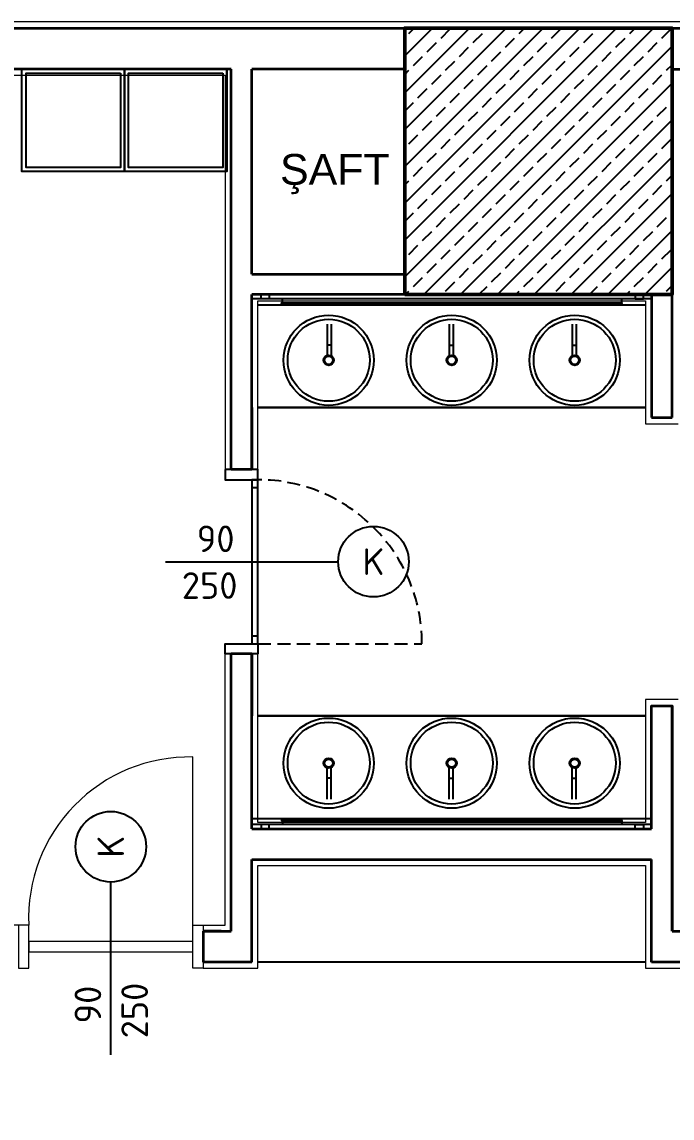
# Model space of a CAD drawing. Header units: millimetres. Extents: x 1443065 to 1517367, y 3763150 to 3779068.
# Drawn here: x 1502556 to 1502873, y 3768915 to 3769450 of the extents above; entities that cross this region are included whole.
import ezdxf
from ezdxf.enums import TextEntityAlignment as Align

# ---------------------------------------------------------------- set-up
doc = ezdxf.new("R2010")
doc.units = ezdxf.units.MM
doc.linetypes.add('HIDDEN', pattern=[9.525, 6.35, -3.175])
for name, color, linetype in [('1 ahsap dograma', 42, 'Continuous'), ('1 tefriş 2', 8, 'Continuous'), ('m-DOG_', 4, 'Continuous'), ('m-TAR_duvar', 8, 'Continuous'), ('m-TFR_vitrifiye', 1, 'Continuous'), ('m-YAZ_poz', 7, 'Continuous')]:
    doc.layers.add(name, color=color, linetype=linetype)
for name, color, linetype, lineweight in [('DUVAR', 2, 'Continuous', 35), ('MAHAL', 52, 'Continuous', 13), ('MERDIVEN', 4, 'Continuous', 20), ('SIVA', 3, 'Continuous', 9), ('TASIYICI', 170, 'Continuous', 50), ('TEFRIS', 165, 'Continuous', 15)]:
    doc.layers.add(name, color=color, linetype=linetype, lineweight=lineweight)
doc.styles.add('mono', font='isocpeur.ttf')
doc.styles.get("Standard").update_dxf_attribs({"font": 'arial.ttf'})

# ---------------------------------------------------------------- blocks, each defined once
blk = doc.blocks.new('90lık Kqpı')
at = {"layer": 'm-DOG_', "linetype": 'HIDDEN'}
blk.add_line((-8, -5), (-88, -5), dxfattribs=at)
at = {"layer": 'm-DOG_'}
for p, q in [((-5, -8.77), (-8, -8.77)), ((-5, -81.23), (-8, -81.23))]:
    blk.add_line(p, q, dxfattribs=at)
for points in [[(8, 0), (8, -5), (-8, -5), (-8, 0)], [(-8, -5), (-8, -85), (-5, -85), (-5, -5)], [(8, -90), (8, -85), (-8, -85), (-8, -90)]]:
    blk.add_lwpolyline(points, close=True, dxfattribs=at)
at = {"layer": 'm-DOG_', "linetype": 'HIDDEN'}
blk.add_arc((-8, -5), 80, 180, 270, dxfattribs=at)
blk = doc.blocks.new('m-penpoz')
blk.add_line((0, -1.625), (0, 0))
blk.add_circle((0, 0.332), 0.332)
blk.add_attdef('POZNO', text='', height=0.18).set_placement((0, 0.332), align=Align.MIDDLE)
blk.add_attdef('HEIGHT', text='', height=0.18, rotation=90).set_placement((0.069, -1.625), align=Align.TOP_LEFT)
blk.add_attdef('WIDTH', text='', height=0.18, rotation=90).set_placement((0, -1.625), align=Align.BOTTOM_LEFT)

msp = doc.modelspace()

# ---------------------------------------------------------------- hatches: boundary and pattern name
at = {"layer": 'm-TAR_duvar'}
h = msp.add_hatch(dxfattribs=at)
h.set_pattern_fill('ANSI33', color=256, scale=2)
h.set_pattern_definition([(45, (80081.108, -87954.949), (-8.98025612, 8.98025612), []), (45, (80090.088, -87954.949), (-8.98025612, 8.98025612), [6.35, -3.175])])
h.paths.add_polyline_path([(1502742.51, 3769317.08), (1502872.94, 3769317.08), (1502872.94, 3769447.09), (1502742.51, 3769447.09)])

# ---------------------------------------------------------------- linework, layer by layer
at = {"layer": '1 ahsap dograma'}
msp.add_line((1502655.82, 3769377.09), (1502655.82, 3769427.09), dxfattribs=at)
at = {"layer": '1 tefriş 2'}
msp.add_line((1502667.94, 3769041.58), (1502862.94, 3769041.58), dxfattribs=at)
at = {"layer": 'DUVAR'}
for p, q in [((1502153.32, 3769447.09), (1503653.49, 3769447.09)), ((1502657.94, 3769231.83), (1502657.94, 3769427.09)), ((1502667.94, 3769327.08), (1502667.94, 3769427.09)), ((1502872.94, 3769427.09), (1502972.94, 3769427.09)), ((1502667.94, 3769231.83), (1502667.94, 3769317.08)), ((1502862.94, 3769317.08), (1502862.94, 3769257.09)), ((1502872.94, 3769257.09), (1502872.94, 3769317.08)), ((1502667.94, 3769262.08), (1502667.94, 3769231.83)), ((1502862.94, 3769257.09), (1502872.94, 3769257.09)), ((1502667.94, 3769231.83), (1502657.94, 3769231.83)), ((1502657.94, 3769006.58), (1502657.94, 3769141.83)), ((1502667.94, 3769141.83), (1502657.94, 3769141.83)), ((1502667.94, 3769056.58), (1502667.94, 3769141.83)), ((1502667.94, 3769141.83), (1502667.94, 3769111.58)), ((1502872.94, 3769116.58, 0), (1502872.94, 3769006.58)), ((1502872.94, 3769006.58), (1502872.94, 3769116.58, 0)), ((1502667.94, 3769056.58), (1502862.94, 3769056.58)), ((1502667.94, 3769041.58), (1502862.94, 3769041.58)), ((1502667.94, 3768991.58), (1502667.94, 3769041.58)), ((1502862.94, 3768991.58), (1502862.94, 3769041.58)), ((1502652.94, 3769006.58), (1502644.16, 3769006.58)), ((1502644.16, 3769006.58), (1502644.16, 3768991.58))]:
    msp.add_line(p, q, dxfattribs=at)
for points in [[(1502657.94, 3769427.09), (1502153.81, 3769427.09), (1502153.81, 3769447.09), (1502742.51, 3769447.09), (1502742.51, 3769427.09), (1502667.94, 3769427.09)], [(1502667.94, 3769327.08), (1502742.51, 3769327.08), (1502742.51, 3769317.08), (1502667.94, 3769317.08)], [(1502862.94, 3769056.58), (1502862.94, 3769116.58), (1502872.94, 3769116.58), (1502872.94, 3769006.58)], [(1502644.16, 3769006.58), (1502657.94, 3769006.58)], [(1502872.94, 3769006.58), (1502972.94, 3769006.58)], [(1502667.94, 3768991.58), (1502644.16, 3768991.58)], [(1503193.3, 3768991.58), (1502862.94, 3768991.58)]]:
    msp.add_lwpolyline(points, dxfattribs=at)
at = {"layer": 'm-TFR_vitrifiye'}
for p, q in [((1502605.82, 3769377.09), (1502605.82, 3769427.09)), ((1502862.94, 3769317.08), (1502667.94, 3769317.08)), ((1502667.94, 3769317.08), (1502667.94, 3769262.08)), ((1502862.94, 3769315.08), (1502667.94, 3769315.08)), ((1502682.94, 3769313.08), (1502682.94, 3769315.08)), ((1502848.44, 3769313.08), (1502848.44, 3769315.08)), ((1502682.94, 3769312.08), (1502847.94, 3769312.08)), ((1502704.7, 3769302.71), (1502704.7, 3769287.42)), ((1502706.7, 3769302.71), (1502706.7, 3769287.42)), ((1502764.19, 3769302.71), (1502764.19, 3769287.42)), ((1502766.19, 3769302.71), (1502766.19, 3769287.42)), ((1502824.19, 3769302.71), (1502824.19, 3769287.42)), ((1502826.19, 3769302.71), (1502826.19, 3769287.42)), ((1502706.7, 3769292.42), (1502704.7, 3769292.42)), ((1502764.19, 3769292.42), (1502766.19, 3769292.42)), ((1502824.19, 3769292.42), (1502826.19, 3769292.42)), ((1502859.94, 3769262.08), (1502670.94, 3769262.08)), ((1502670.94, 3769262.08), (1502859.94, 3769262.08)), ((1502859.94, 3769111.58), (1502670.94, 3769111.58)), ((1502704.7, 3769070.96), (1502704.7, 3769086.25)), ((1502706.7, 3769070.96), (1502706.7, 3769086.25)), ((1502764.19, 3769070.96), (1502764.19, 3769086.25)), ((1502766.19, 3769070.96), (1502766.19, 3769086.25)), ((1502824.19, 3769070.96), (1502824.19, 3769086.25)), ((1502826.19, 3769070.96), (1502826.19, 3769086.25)), ((1502706.7, 3769081.25), (1502704.7, 3769081.25)), ((1502764.19, 3769081.25), (1502766.19, 3769081.25)), ((1502824.19, 3769081.25), (1502826.19, 3769081.25)), ((1502682.94, 3769061.58), (1502847.94, 3769061.58)), ((1502862.94, 3769058.58), (1502667.94, 3769058.58)), ((1502682.94, 3769060.58), (1502682.94, 3769058.58)), ((1502848.44, 3769060.58), (1502848.44, 3769058.58)), ((1502859.94, 3768991.58), (1502670.94, 3768991.58))]:
    msp.add_line(p, q, dxfattribs=at)
for points in [[(1502605.82, 3769427.09), (1502605.82, 3769377.09), (1502555.82, 3769377.09), (1502555.82, 3769427.09)], [(1502603.82, 3769425.09), (1502603.82, 3769379.09), (1502557.82, 3769379.09), (1502557.82, 3769425.09)], [(1502655.82, 3769427.09), (1502655.82, 3769377.09), (1502605.82, 3769377.09), (1502605.82, 3769427.09)], [(1502653.82, 3769425.09), (1502653.82, 3769379.09), (1502607.82, 3769379.09), (1502607.82, 3769425.09)], [(1502672.44, 3769315.08), (1502672.44, 3769317.08), (1502676.44, 3769317.08), (1502676.44, 3769315.08)], [(1502848.44, 3769313.08), (1502848.44, 3769312.68), (1502682.44, 3769312.68), (1502682.44, 3769313.08)], [(1502858.94, 3769315.08), (1502858.94, 3769317.08), (1502854.94, 3769317.08), (1502854.94, 3769315.08)], [(1502667.94, 3769058.58), (1502667.94, 3769061.58), (1502682.94, 3769061.58), (1502682.94, 3769060.98), (1502682.44, 3769060.98), (1502682.44, 3769060.58), (1502848.44, 3769060.58), (1502848.44, 3769060.98), (1502847.94, 3769060.98), (1502847.94, 3769061.58), (1502862.94, 3769061.58), (1502862.94, 3769058.58)], [(1502672.44, 3769058.58), (1502672.44, 3769056.58), (1502676.44, 3769056.58), (1502676.44, 3769058.58)], [(1502848.44, 3769060.58), (1502848.44, 3769060.98), (1502682.44, 3769060.98), (1502682.44, 3769060.58)], [(1502858.94, 3769058.58), (1502858.94, 3769056.58), (1502854.94, 3769056.58), (1502854.94, 3769058.58)]]:
    msp.add_lwpolyline(points, close=True, dxfattribs=at)
for points in [[(1502862.94, 3769312.08), (1502862.94, 3769315.08), (1502667.94, 3769315.08), (1502667.94, 3769312.08)], [(1502670.94, 3769312.08), (1502682.94, 3769312.08), (1502682.94, 3769312.68), (1502682.44, 3769312.68), (1502682.44, 3769313.08), (1502848.44, 3769313.08), (1502848.44, 3769312.68), (1502847.94, 3769312.68), (1502847.94, 3769312.08), (1502859.94, 3769312.08)], [(1502670.94, 3769111.58), (1502859.94, 3769111.58)]]:
    msp.add_lwpolyline(points, dxfattribs=at)
for centre, radius in [((1502705.44, 3769285.08), 22), ((1502765.44, 3769285.08), 22), ((1502825.44, 3769285.08), 22), ((1502705.44, 3769285.08), 20), ((1502765.44, 3769285.08), 20), ((1502825.44, 3769285.08), 20), ((1502705.44, 3769285.08), 2.5), ((1502705.44, 3769285.08), 2), ((1502765.44, 3769285.08), 2.5), ((1502765.44, 3769285.08), 2), ((1502825.44, 3769285.08), 2.5), ((1502825.44, 3769285.08), 2), ((1502705.44, 3769088.58), 22), ((1502765.44, 3769088.58), 22), ((1502825.44, 3769088.58), 22), ((1502705.44, 3769088.58), 20), ((1502765.44, 3769088.58), 20), ((1502825.44, 3769088.58), 20), ((1502705.44, 3769088.58), 2.5), ((1502705.44, 3769088.58), 2), ((1502765.44, 3769088.58), 2.5), ((1502765.44, 3769088.58), 2), ((1502825.44, 3769088.58), 2.5), ((1502825.44, 3769088.58), 2)]:
    msp.add_circle(centre, radius, dxfattribs=at)
at = {"layer": 'MERDIVEN'}
msp.add_line((1502639.16, 3769009.58), (1502639.16, 3769091.58), dxfattribs=at)
for points in [[(1502554.16, 3768988.58), (1502559.16, 3768988.58), (1502559.16, 3769009.58), (1502554.16, 3769009.58)], [(1502554.16, 3768988.58), (1502559.16, 3768988.58), (1502559.16, 3769009.58), (1502554.16, 3769009.58)], [(1502644.16, 3768988.58), (1502639.16, 3768988.58), (1502639.16, 3769009.58), (1502644.16, 3769009.58)], [(1502644.16, 3768988.58), (1502639.16, 3768988.58), (1502639.16, 3769009.58), (1502644.16, 3769009.58)], [(1502559.16, 3768996.58), (1502639.16, 3768996.58), (1502639.16, 3769001.58), (1502559.16, 3769001.58)]]:
    msp.add_lwpolyline(points, close=True, dxfattribs=at)
msp.add_arc((1502637.63, 3769013.05), 78.55, 88.8831, 182.5307, dxfattribs=at)
at = {"layer": 'SIVA'}
for points in [[(1501970.55, 3765854.59), (1501970.55, 3765844.09), (1504649.38, 3765844.09), (1504649.38, 3768859.58), (1503776.81, 3768859.58), (1503776.32, 3769450.09), (1501795.91, 3769450.09)], [(1502554.16, 3769009.58), (1502036.38, 3769009.58), (1502036.38, 3769314.08), (1502156.81, 3769314.08), (1502156.81, 3769424.09), (1502654.94, 3769424.09), (1502654.94, 3769231.83)], [(1502670.94, 3769231.83), (1502670.94, 3769314.08), (1502859.94, 3769314.08), (1502859.94, 3769254.09), (1502875.94, 3769254.09)], [(1502644.16, 3769009.58), (1502654.94, 3769009.58), (1502654.94, 3769141.83)], [(1502875.94, 3769119.58), (1502859.94, 3769119.58), (1502859.94, 3769059.58), (1502670.94, 3769059.58), (1502670.94, 3769141.83)], [(1502644.16, 3768988.58), (1502670.94, 3768988.58), (1502670.94, 3769038.58), (1502859.94, 3769038.58), (1502859.94, 3768988.58), (1503330.09, 3768988.58)]]:
    msp.add_lwpolyline(points, dxfattribs=at)
at = {"layer": 'TASIYICI'}
msp.add_lwpolyline([(1502742.51, 3769317.08), (1502872.94, 3769317.08), (1502872.94, 3769447.09), (1502742.51, 3769447.09)], close=True, dxfattribs=at)

# ---------------------------------------------------------------- block references
at = {"layer": 'm-YAZ_poz'}
ref = msp.add_blockref('m-penpoz', (1502710.07, 3769186.83), dxfattribs=dict(at, xscale=51.83999999999998, yscale=51.83999999999998, zscale=51.83999999999998, rotation=270.0004505966874))
ref.add_attrib('WIDTH', '90', dxfattribs={"layer": '0', "height": 12.96, "style": 'mono'}).set_placement((1502659.52, 3769187.62), align=Align.BOTTOM_RIGHT)
ref.add_attrib('HEIGHT', '250', dxfattribs={"layer": '0', "height": 12.96, "style": 'mono'}).set_placement((1502660.96, 3769164.82), align=Align.BOTTOM_RIGHT)
ref.add_attrib('POZNO', 'K', dxfattribs={"layer": '0', "height": 12.96, "style": 'mono'}).set_placement((1502727.28, 3769186.83), align=Align.MIDDLE_CENTER)
ref = msp.add_blockref('m-penpoz', (1502599.16, 3769030.6), dxfattribs=dict(at, xscale=51.83999999999998, yscale=51.83999999999998, zscale=51.83999999999998, rotation=0.0004505966874108402))
ref.add_attrib('WIDTH', '90', dxfattribs={"layer": '0', "height": 12.96, "rotation": 90, "style": 'mono'}).set_placement((1502598.37, 3768980.05), align=Align.BOTTOM_RIGHT)
ref.add_attrib('HEIGHT', '250', dxfattribs={"layer": '0', "height": 12.96, "rotation": 90, "style": 'mono'}).set_placement((1502621.18, 3768981.5), align=Align.BOTTOM_RIGHT)
ref.add_attrib('POZNO', 'K', dxfattribs={"layer": '0', "height": 12.96, "rotation": 90, "style": 'mono'}).set_placement((1502599.16, 3769047.81), align=Align.MIDDLE_CENTER)
at = {"layer": 'TEFRIS', "color": 6, "lineweight": 18, "rotation": 180}
msp.add_blockref('90lık Kqpı', (1502662.94, 3769141.83), dxfattribs=at)

# ---------------------------------------------------------------- texts
at = {"layer": 'MAHAL', "insert": (1502681.69, 3769366.05), "char_height": 15, "width": 89.2871, "attachment_point": 7}
msp.add_mtext('{\\f@Arial Unicode MS|b0|i0|c162|p34;ŞAFT}', dxfattribs=at)

doc.saveas('drawing.dxf')
